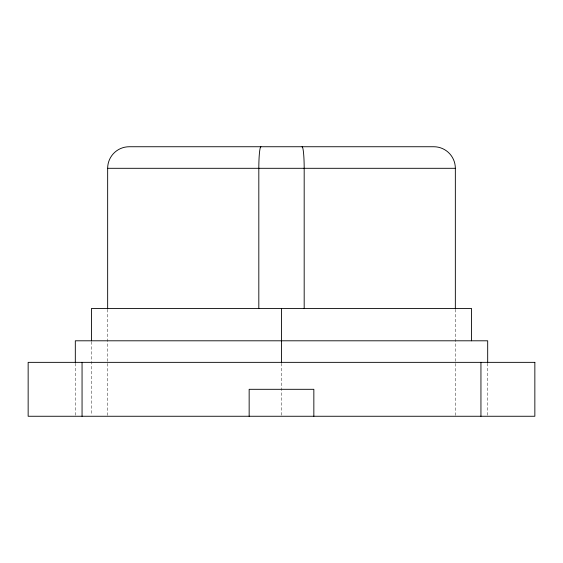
<?xml version="1.0" encoding="UTF-8"?>
<svg xmlns="http://www.w3.org/2000/svg" width="563" height="563" viewBox="0 0 563 563"><rect width="100%" height="100%" fill="white"/><g stroke="black" fill="none" stroke-linecap="round" stroke-linejoin="round"><path stroke-width="0.42" stroke-dasharray="2.81 2.11" d="M487.685 363.226L487.685 415.388M455.34 309.326L455.34 415.381M281.5 363.226L281.5 415.388M107.66 309.326L107.66 415.381M91.487 341.671L91.487 415.381M75.315 363.226L75.315 415.388"/><path stroke-width="0.84" d="M107.66 308.454L107.66 168.302L455.34 168.302L455.34 308.454M487.685 362.354L487.685 340.798L75.315 340.798L75.315 362.354M480.943 362.354L480.943 416.261M471.512 340.798L471.512 308.454L91.487 308.454L91.487 340.798M313.844 416.261L313.844 389.307L249.156 389.307L249.156 416.261M304.182 308.454L304.182 168.302A21.612 2.118 -90 0 0 302.057 146.774A21.612 2.118 90 0 1 302.605 147.492M281.5 308.454L281.5 362.354M258.818 308.454L258.818 168.302A21.612 2.118 -90 0 1 260.943 146.774A21.612 2.118 90 0 0 260.395 147.492M82.057 362.354L82.057 416.261M107.653 168.302A21.57 21.556 -90 0 1 129.223 146.746L433.777 146.739A21.57 21.556 -90 0 1 455.347 168.302M534.85 362.354L28.15 362.354L28.15 416.261L534.85 416.261L534.85 362.354"/></g></svg>
